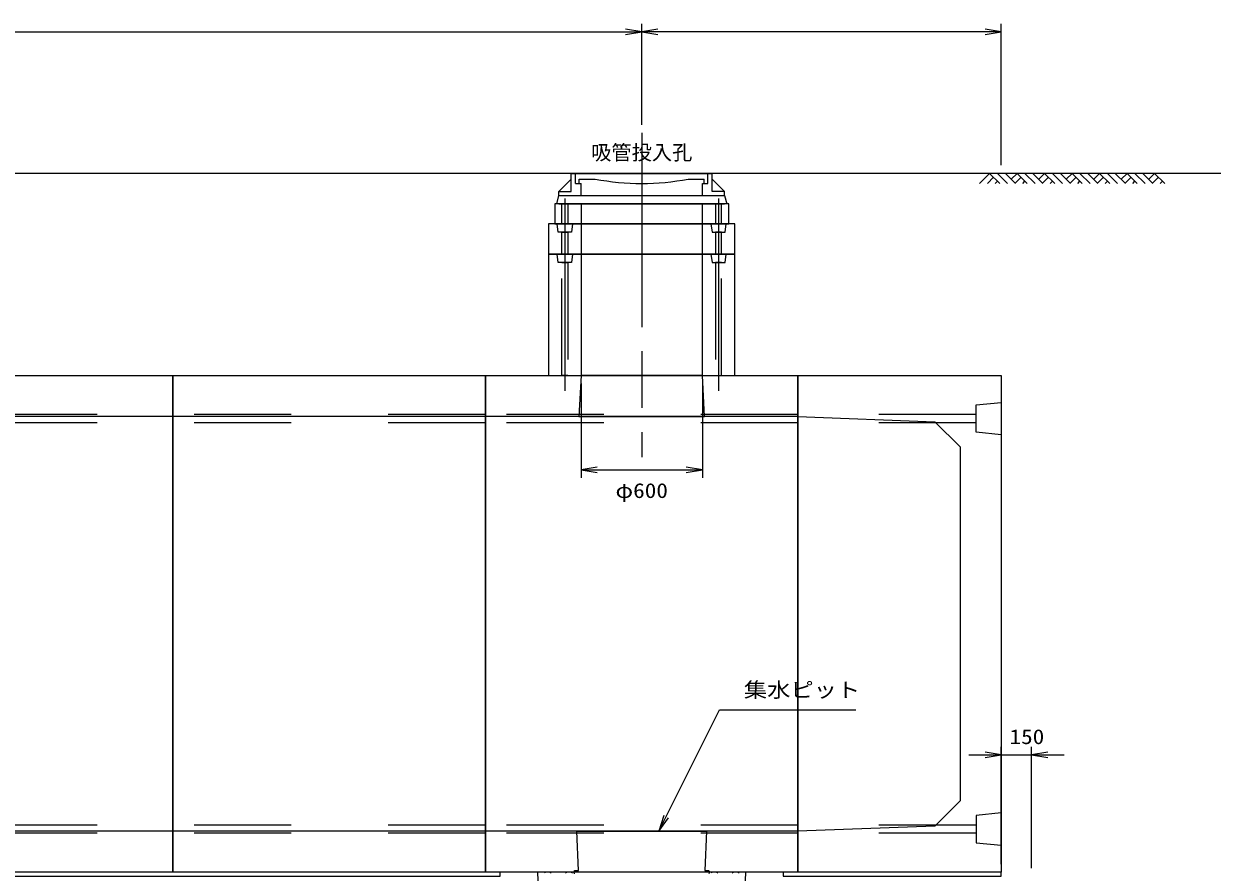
# Model space of a CAD drawing. Units: millimetres at full size. Extents: x 37600 to 71200, y -138800 to -115040.
# Drawn here: x 62188 to 68063, y -123246 to -119050 of the extents above; entities that cross this region are included whole.
import ezdxf
from ezdxf.enums import TextEntityAlignment as Align

# ---------------------------------------------------------------- set-up
doc = ezdxf.new("R2010")
doc.units = ezdxf.units.MM
doc.header["$LTSCALE"] = 80.0044
doc.linetypes.add('CHAIN', pattern=[18.5, 12, -1.5, 3.5, -1.5])
doc.linetypes.add('DASHED_SPACED', pattern=[12, 6, -6])
for name, color, linetype, lineweight in [('0_2', 4, 'Continuous', 13), ('寸法', 6, 'Continuous', 13), ('文字', 2, 'Continuous', 13), ('ﾊｯﾁﾝｸﾞ', 4, 'Continuous', 9)]:
    doc.layers.add(name, color=color, linetype=linetype, lineweight=lineweight)
doc.styles.add('ＭＳ ゴシック', font='')
doc.styles.get('ＭＳ ゴシック').set_extended_font_data('MS Gothic')

# ---------------------------------------------------------------- blocks, each defined once
blk = doc.blocks.new('open_arrow')
at = {"color": 0, "linetype": 'Continuous', "lineweight": -2}
blk.add_lwpolyline([(7.5, 1.25), (0, 0), (7.5, -1.25)], dxfattribs=at)

msp = doc.modelspace()

# ---------------------------------------------------------------- linework, layer by layer
at = {"layer": '0_2', "color": 2, "linetype": 'CHAIN'}
for p, q in [((65242.5, -119590), (65242.5, -121193)), ((64862.5, -119915), (64862.5, -120865)), ((65622.5, -119915), (65622.5, -120865))]:
    msp.add_line(p, q, dxfattribs=at)
at = {"layer": '0_2'}
for p, q in [((69170, -119790), (51400, -119790)), ((64832.5, -119880), (64893.5, -119819)), ((64893.5, -119790), (65591.5, -119790)), ((64893.5, -119880), (64893.5, -119790)), ((64915.5, -119840), (64915.5, -119790)), ((64915.5, -119840), (64942.5, -119840)), ((64934, -119818), (65012.5, -119818)), ((64934, -119840), (64934, -119818)), ((64942.5, -119900), (64942.5, -119840)), ((65472.5, -119818), (65551, -119818)), ((65542.5, -119840), (65569.5, -119840)), ((65542.5, -119900), (65542.5, -119840)), ((65551, -119840), (65551, -119818)), ((65569.5, -119840), (65569.5, -119790)), ((65591.5, -119880), (65591.5, -119790)), ((65591.5, -119819), (65652.5, -119880)), ((64832.5, -119900), (64832.5, -119880)), ((64832.5, -119880), (64893.5, -119880)), ((64832.5, -119900), (65652.5, -119900)), ((65652.5, -119880), (65591.5, -119880)), ((65652.5, -119900), (65652.5, -119880)), ((64832.5, -119940), (65652.5, -119940))]:
    msp.add_line(p, q, dxfattribs=at)
at = {"layer": '0_2', "linetype": 'DASHED_SPACED'}
for p, q in [((64470, -120983), (58290, -120983)), ((66015, -120983), (64470, -120983)), ((66895, -120983), (66015, -120983)), ((64470, -121023), (58290, -121023)), ((66015, -121023), (64470, -121023)), ((66895, -121023), (66015, -121023)), ((64470, -123013), (58290, -123013)), ((66015, -123013), (64470, -123013)), ((66895, -123013), (66015, -123013)), ((64470, -123053), (58290, -123053)), ((66015, -123053), (64470, -123053)), ((66895, -123053), (66015, -123053))]:
    msp.add_line(p, q, dxfattribs=at)
at = {"layer": '0_2', "color": 3}
for p, q in [((64470, -120993), (58290, -120993)), ((66015, -120993), (64470, -120993)), ((64470, -123043), (58290, -123043)), ((66015, -123043), (64470, -123043))]:
    msp.add_line(p, q, dxfattribs=at)
at = {"layer": '0_2'}
msp.add_lwpolyline([(64832.5, -119900), (65652.5, -119900), (65662.5, -119940), (64822.5, -119940)], close=True, dxfattribs=at)
at = {"layer": '0_2', "color": 3}
for points in [[(64812.5, -120040), (65672.5, -120040), (65672.5, -119940), (64812.5, -119940)], [(64942.5, -120190), (65542.5, -120190), (65542.5, -119940), (64942.5, -119940)], [(64942.5, -120040), (65542.5, -120040), (65542.5, -119940), (64942.5, -119940)], [(64782.5, -120190), (65702.5, -120190), (65702.5, -120040), (64782.5, -120040)], [(64782.5, -120790), (65702.5, -120790), (65702.5, -120190), (64782.5, -120190)], [(64942.5, -120790), (65542.5, -120790), (65542.5, -120190), (64942.5, -120190)], [(62925, -123246), (61380, -123246), (61380, -120790), (62925, -120790)], [(64470, -123246), (62925, -123246), (62925, -120790), (64470, -120790)], [(66015, -123246), (64470, -123246), (64470, -120790), (66015, -120790)], [(64932.5, -120993), (65552.5, -120993), (65542.5, -120790), (64942.5, -120790)], [(66015, -120790), (67020, -120790), (67020, -123246), (66015, -123246)], [(65554.74, -123237), (65574.02, -123237), (65577.02, -123246), (64907.98, -123246), (64910.98, -123237), (64930.26, -123237), (64922.5, -123043), (65562.5, -123043)]]:
    msp.add_lwpolyline(points, close=True, dxfattribs=at)
at = {"layer": '0_2', "linetype": 'DASHED_SPACED'}
for points in [[(64877.5, -120040), (64847.5, -120040), (64847.5, -119940), (64877.5, -119940)], [(65607.5, -120040), (65637.5, -120040), (65637.5, -119940), (65607.5, -119940)], [(64895, -120080), (64830, -120080), (64825, -120040), (64900, -120040)], [(64877.5, -120190), (64847.5, -120190), (64847.5, -120080), (64877.5, -120080)], [(65590, -120080), (65655, -120080), (65660, -120040), (65585, -120040)], [(65607.5, -120190), (65637.5, -120190), (65637.5, -120080), (65607.5, -120080)], [(64895, -120230), (64830, -120230), (64825, -120190), (64900, -120190)], [(65590, -120230), (65655, -120230), (65660, -120190), (65585, -120190)], [(64877.5, -120790), (64847.5, -120790), (64847.5, -120230), (64877.5, -120230)], [(65607.5, -120790), (65637.5, -120790), (65637.5, -120230), (65607.5, -120230)], [(67020, -121083), (66895, -121070.5), (66895, -120935.5), (67020, -120923)], [(67020, -122953), (66895, -122965.5), (66895, -123100.5), (67020, -123113)]]:
    msp.add_lwpolyline(points, close=True, dxfattribs=at)
at = {"layer": '0_2', "color": 3}
for points in [[(64942.5, -119940), (65542.5, -119940), (64942.5, -119940)], [(66015, -120993), (66692, -121018), (66817, -121143), (66817, -122893), (66692, -123018), (66015, -123043)], [(64765.62, -123250.5), (64763.12, -123246), (64727.46, -123246), (64747.46, -123749)], [(64870.62, -123250.5), (64868.12, -123246), (64793.12, -123246), (64790.62, -123250.5)], [(64910.98, -123255), (64907.98, -123246), (64898.12, -123246), (64895.62, -123250.5)], [(65589.38, -123250.5), (65586.88, -123246), (65577.02, -123246), (65574.02, -123255)], [(65694.38, -123250.5), (65691.88, -123246), (65616.88, -123246), (65614.38, -123250.5)], [(65737.54, -123749), (65757.54, -123246), (65721.88, -123246), (65719.38, -123250.5)]]:
    msp.add_lwpolyline(points, dxfattribs=at)
at = {"layer": '0_2', "color": 7}
msp.add_lwpolyline([(65942.5, -123266), (67020, -123266), (67020, -123246), (65942.5, -123246)], close=True, dxfattribs=at)
at = {"layer": '0_2'}
msp.add_arc((65242.5, -118626.73), 1213.27, 259.07231, 280.92769, dxfattribs=at)
at = {"layer": '寸法'}
for p, q in [((65242.5, -119550), (65242.5, -119050)), ((65242.5, -119550), (65242.5, -119050)), ((67020, -119750), (67020, -119050)), ((54427.5, -119090), (65242.5, -119090)), ((67020, -119090), (65242.5, -119090)), ((64942.5, -120830), (64942.5, -121296.53)), ((65542.5, -120830), (65542.5, -121296.53)), ((64942.5, -121256.53), (65542.5, -121256.53)), ((66860, -122666), (67330, -122666)), ((67020, -123206), (67020, -122626)), ((67170, -123226), (67170, -122626))]:
    msp.add_line(p, q, dxfattribs=at)
msp.add_lwpolyline([(65327.55, -123043), (65363.33, -122971.45), (65627.55, -122443), (66300.88, -122443)], dxfattribs=at)
at = {"layer": 'ﾊｯﾁﾝｸﾞ'}
for p, q in [((66912.35, -119840), (66962.35, -119790)), ((66951.24, -119840), (66981.8, -119809.44)), ((66962.35, -119790), (67012.35, -119840)), ((66990.13, -119840), (67001.24, -119828.89)), ((67001.24, -119790), (67051.24, -119840)), ((67040.13, -119790), (67090.13, -119840)), ((67069.18, -119819.05), (67098.24, -119790)), ((67088.63, -119838.5), (67117.68, -119809.44)), ((67098.24, -119790), (67148.24, -119840)), ((67126.02, -119840), (67137.13, -119828.89)), ((67137.13, -119790), (67187.13, -119840)), ((67176.02, -119790), (67226.02, -119840)), ((67205.07, -119819.05), (67234.12, -119790)), ((67224.51, -119838.5), (67253.56, -119809.44)), ((67234.12, -119790), (67284.12, -119840)), ((67261.9, -119840), (67273.01, -119828.89)), ((67273.01, -119790), (67323.01, -119840)), ((67311.9, -119790), (67361.9, -119840)), ((67340.95, -119819.05), (67370, -119790)), ((67360.39, -119838.5), (67389.44, -119809.44)), ((67370, -119790), (67420, -119840)), ((67397.78, -119840), (67408.89, -119828.89)), ((67408.89, -119790), (67458.89, -119840)), ((67447.78, -119790), (67497.78, -119840)), ((67476.83, -119819.05), (67505.88, -119790)), ((67496.28, -119838.5), (67525.33, -119809.44)), ((67505.88, -119790), (67555.88, -119840)), ((67533.66, -119840), (67544.77, -119828.89)), ((67544.77, -119790), (67594.77, -119840)), ((67583.66, -119790), (67633.66, -119840)), ((67612.71, -119819.05), (67641.76, -119790)), ((67632.16, -119838.5), (67661.21, -119809.44)), ((67641.76, -119790), (67691.76, -119840)), ((67669.54, -119840), (67680.65, -119828.89)), ((67680.65, -119790), (67730.65, -119840)), ((67719.54, -119790), (67769.54, -119840)), ((67748.59, -119819.05), (67777.65, -119790)), ((67768.04, -119838.5), (67797.09, -119809.44)), ((67777.65, -119790), (67827.65, -119840)), ((67805.43, -119840), (67816.54, -119828.89))]:
    msp.add_line(p, q, dxfattribs=at)
msp.add_lwpolyline([(55127.5, -123266), (64542.5, -123266), (64542.5, -123246), (55127.5, -123246)], close=True, dxfattribs=at)

# ---------------------------------------------------------------- block references
at = {"layer": '寸法', "xscale": 10.7, "yscale": 10.7}
for p, rotation in [((65242.5, -119090), 180), ((67020, -119090), 180), ((65542.5, -121256.53), 180), ((67020, -122666), 180), ((65327.55, -123043), 63.4)]:
    msp.add_blockref('open_arrow', p, dxfattribs=dict(at, rotation=rotation))
for p in [(65242.5, -119090), (64942.5, -121256.53), (67170, -122666)]:
    msp.add_blockref('open_arrow', p, dxfattribs=at)

# ---------------------------------------------------------------- texts
at = {"layer": '寸法', "style": 'ＭＳ ゴシック', "width": 1.15}
for s, p in [('φ600', (65242.5, -121358.71)), ('150', (67146.5, -122576))]:
    msp.add_text(s, height=73.31, dxfattribs=at).set_placement(p, align=Align.MIDDLE_CENTER)
msp.add_text('集水ピット', height=73.31, dxfattribs=at).set_placement((65747.55, -122403), align=Align.BOTTOM_LEFT)
at = {"layer": '文字', "style": 'ＭＳ ゴシック'}
msp.add_text('吸管投入孔', height=73.31, dxfattribs=at).set_placement((65242.5, -119650), align=Align.TOP_CENTER)

doc.saveas('drawing.dxf')
